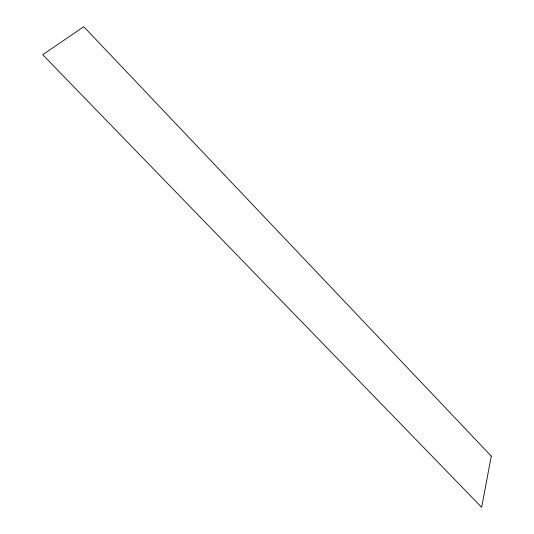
<?xml version="1.0" encoding="UTF-8"?>
<svg xmlns="http://www.w3.org/2000/svg" width="534" height="534" viewBox="0 0 534 534"><rect width="100%" height="100%" fill="white"/><g stroke="black" fill="none" stroke-linecap="round" stroke-linejoin="round"><path stroke-width="0.8" d="M491.28 456.129L481.641 507.3L42.72 54.735L83.771 26.7L491.28 456.129"/></g></svg>
